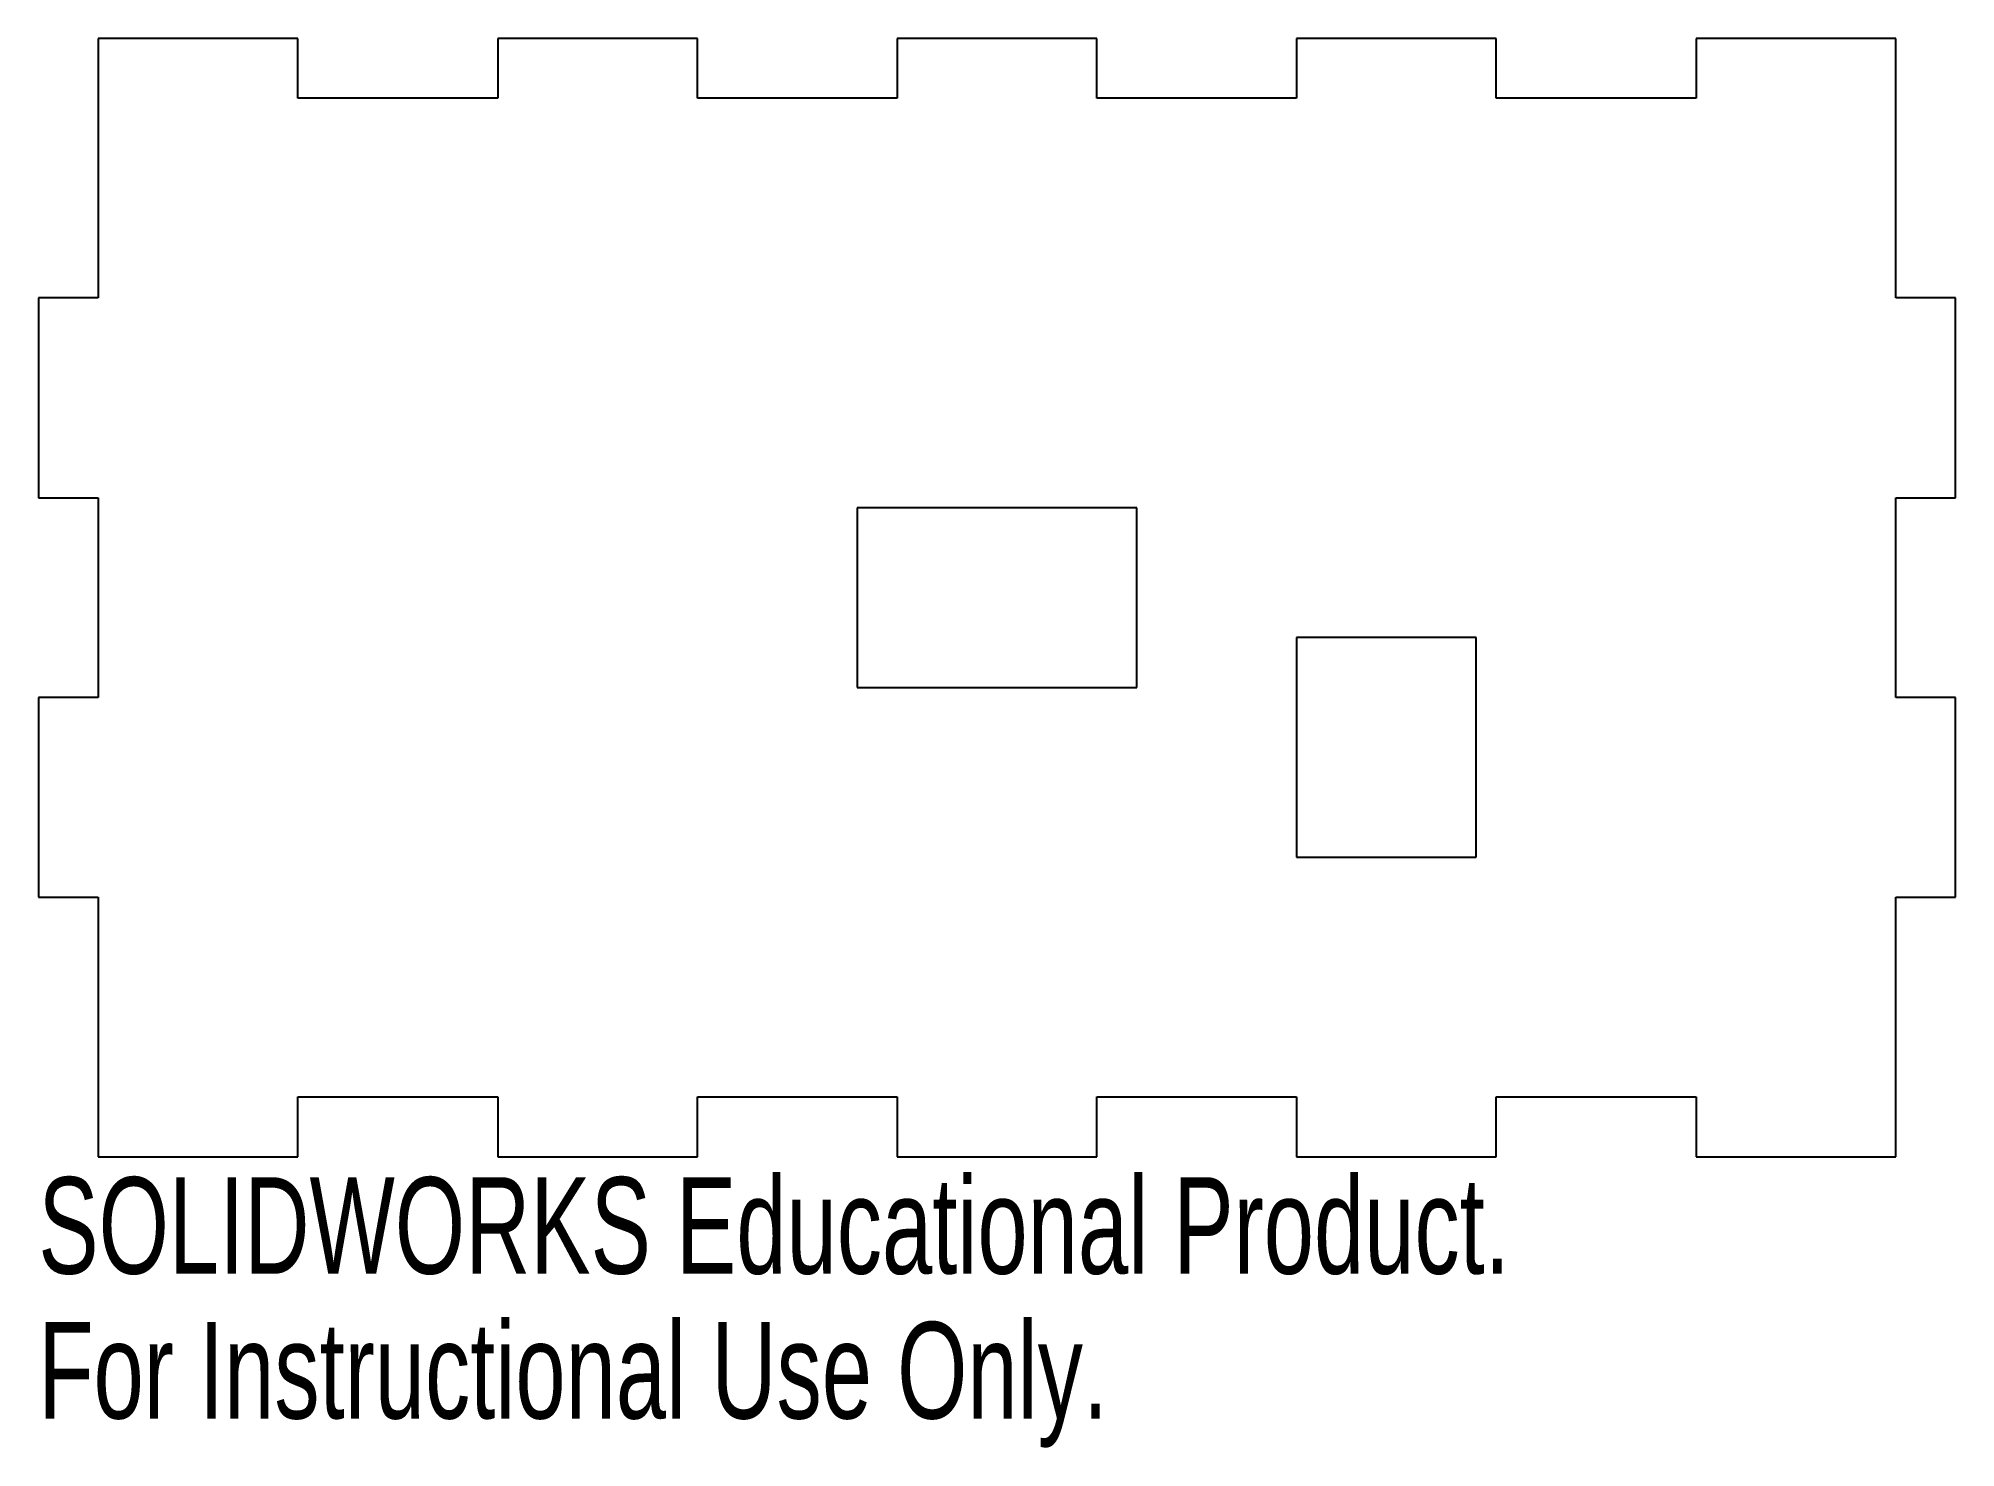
# Model space of a CAD drawing. Header units: millimetres. Extents: x -48 to 48, y -42.6 to 28.
import ezdxf

# ---------------------------------------------------------------- set-up
doc = ezdxf.new("R2010")
doc.units = ezdxf.units.MM
doc.styles.add('SLDTEXTSTYLE0', font='TXT', dxfattribs={"width": 0.7})

msp = doc.modelspace()

# ---------------------------------------------------------------- linework, layer by layer
at = {"color": 7, "linetype": 'Continuous', "lineweight": 25}
for p, q in [((-45, 28), (-45, 15)), ((-35, 28), (-45, 28)), ((-35, 25), (-35, 28)), ((-25, 28), (-25, 25)), ((-15, 28), (-25, 28)), ((-15, 25), (-15, 28)), ((-5, 28), (-5, 25)), ((5, 28), (-5, 28)), ((5, 25), (5, 28)), ((15, 28), (15, 25)), ((25, 28), (15, 28)), ((25, 25), (25, 28)), ((35, 28), (35, 25)), ((45, 28), (35, 28)), ((45, 15), (45, 28)), ((-25, 25), (-35, 25)), ((-5, 25), (-15, 25)), ((15, 25), (5, 25)), ((35, 25), (25, 25)), ((-48, 15), (-48, 5)), ((-45, 15), (-48, 15)), ((48, 15), (45, 15)), ((48, 5), (48, 15)), ((-48, 5), (-45, 5)), ((-45, 5), (-45, -5)), ((45, 5), (48, 5)), ((45, -5), (45, 5)), ((-7, 4.5), (-7, -4.5)), ((7, 4.5), (-7, 4.5)), ((7, -4.5), (7, 4.5)), ((15, -2), (15, -13)), ((24, -2), (15, -2)), ((24, -13), (24, -2)), ((-7, -4.5), (7, -4.5)), ((-48, -5), (-48, -15)), ((-45, -5), (-48, -5)), ((48, -5), (45, -5)), ((48, -15), (48, -5)), ((15, -13), (24, -13)), ((-48, -15), (-45, -15)), ((-45, -15), (-45, -28)), ((45, -15), (48, -15)), ((45, -28), (45, -15)), ((-35, -25), (-25, -25)), ((-35, -28), (-35, -25)), ((-25, -25), (-25, -28)), ((-15, -25), (-5, -25)), ((-15, -28), (-15, -25)), ((-5, -25), (-5, -28)), ((5, -25), (15, -25)), ((5, -28), (5, -25)), ((15, -25), (15, -28)), ((25, -25), (35, -25)), ((25, -28), (25, -25)), ((35, -25), (35, -28)), ((-45, -28), (-35, -28)), ((-25, -28), (-15, -28)), ((-5, -28), (5, -28)), ((15, -28), (25, -28)), ((35, -28), (45, -28))]:
    msp.add_line(p, q, dxfattribs=at)

# ---------------------------------------------------------------- texts
at = {"color": 7, "linetype": 'Continuous', "char_height": 4.83362, "attachment_point": 1, "style": 'SLDTEXTSTYLE0'}
for s, insert in [('SOLIDWORKS Educational Product.', (-48, -29.02)), ('For Instructional Use Only.', (-48, -36.27))]:
    msp.add_mtext(s, dxfattribs=dict(at, insert=insert))

doc.saveas('drawing.dxf')
